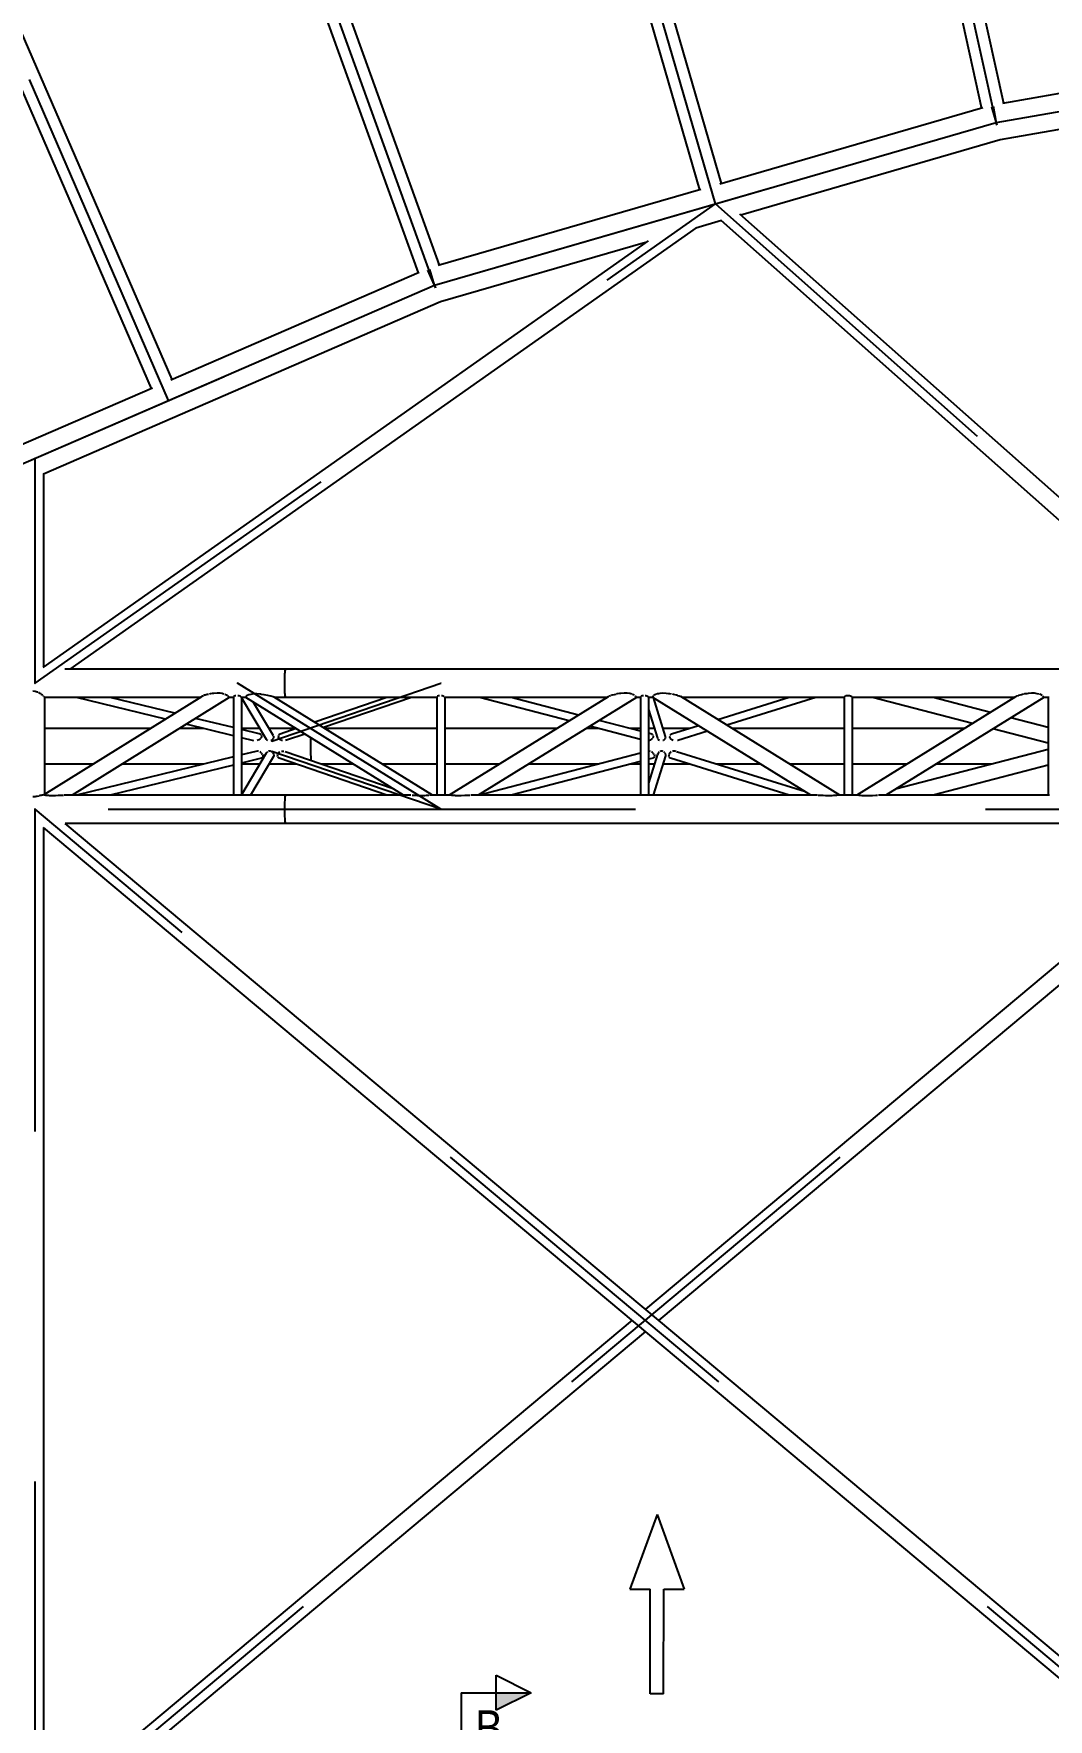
# Model space of a CAD drawing. Header units: millimetres. Extents: x 150209.93 to 150215.05, y 136675.65 to 136679.93.
# Drawn here: x 150210.9472 to 150211.237, y 136679.157 to 136679.6386 of the extents above; entities that cross this region are included whole.
import ezdxf

# ---------------------------------------------------------------- set-up
doc = ezdxf.new("R2010")
doc.units = ezdxf.units.MM
doc.header["$LTSCALE"] = 0.25
doc.linetypes.add('CENTER', pattern=[50.8, 31.75, -6.35, 6.35, -6.35])
doc.linetypes.add('XKITLINE00', pattern=[0])
doc.styles.add('ARIAL', font='arial.ttf')

# ---------------------------------------------------------------- blocks, each defined once
blk = doc.blocks.new('çatıı')
at = {"color": 8, "linetype": 'CENTER'}
for p, q in [((11469.5, 19911.3), (11248, 20912.1)), ((11068.2, 19795.1), (10779.5, 20792.5)), ((11469.5, 19911.3), (11274.7, 20791.5)), ((11068.2, 19795.1), (10813.8, 20673.9)), ((10666.9, 19679), (10319.5, 20643.3)), ((10666.9, 19679), (10361.4, 20527.1)), ((10287.3, 19514.3), (9874.3, 20466.8)), ((10287.3, 19514.3), (9923.4, 20353.4)), ((11469.5, 19911.3), (12015, 20007)), ((11469.5, 19911.3), (12015, 20007)), ((11469.5, 19911.3), (11840, 19976.3)), ((10666.9, 19679), (11469.5, 19911.3)), ((10666.9, 19679), (11469.5, 19911.3)), ((11068.2, 19795.1), (11469.5, 19911.3)), ((10096.4, 19110.3), (11068.2, 19795.1)), ((10666.9, 19679), (11068.2, 19795.1)), ((11068.2, 19795.1), (11840, 19110.3)), ((9907.7, 19349.7), (10666.9, 19679)), ((9907.7, 19349.7), (10666.9, 19679)), ((10287.3, 19514.3), (10666.9, 19679)), ((9907.7, 19349.7), (10287.3, 19514.3)), ((10096.4, 19110.3), (10096.5, 19431.6)), ((10676, 18930.3), (10385.5, 19110.3)), ((10434.8, 19027.8), (10676, 19110.3)), ((10676, 18930.3), (10434.8, 19012.8)), ((9200.8, 18930.3), (10454.1, 18930.3)), ((10096.4, 17470.3), (11840, 18930.3)), ((11840, 17470.3), (10096.4, 18930.3)), ((10096.4, 17470.3), (10096.4, 18930.3)), ((10454.1, 18930.3), (11840, 18930.3))]:
    blk.add_line(p, q, dxfattribs=at)
at = {"color": 8, "linetype": 'XKITLINE00'}
for p, q in [((11280, 20692.7), (11448.5, 19931.6)), ((11280.1, 20692.7), (11448.5, 19931.6)), ((11311.5, 20699.9), (11479.9, 19938.9)), ((11311.5, 20699.9), (11479.9, 19938.9)), ((10825.5, 20575.7), (11045.7, 19815)), ((10856.5, 20584.6), (11076.7, 19824)), ((10379.3, 20429.8), (10643.5, 19696.5)), ((10379.3, 20429.8), (10643.5, 19696.5)), ((10409.6, 20440.7), (10673.8, 19707.4)), ((10409.7, 20440.7), (10673.9, 19707.4)), ((9947.4, 20257.5), (10262.4, 19531.2)), ((9977.1, 20270.3), (10292, 19544.1)), ((11763.8, 19988.7), (11478.1, 19938.6)), ((11763.8, 19937.1), (11475.2, 19886.5)), ((11450.2, 19932.1), (11074.8, 19823.5)), ((11470.6, 19907.5), (11463, 19933.9)), ((11470.2, 19907.4), (11465.4, 19934.4)), ((11468.7, 19916), (11468.2, 19915.9)), ((11468.7, 19915.9), (11468.2, 19915.8)), ((11475.2, 19886.5), (11104.5, 19779.2)), ((11047.5, 19815.6), (10672.1, 19706.9)), ((11076.9, 19771.2), (11040.4, 19760.6)), ((11763.8, 19161.6), (11076.5, 19771.5)), ((11763.8, 19194.2), (11103, 19780.5)), ((11040.9, 19760.9), (10146.3, 19130.6)), ((10972.3, 19742.4), (10107.5, 19133)), ((10968.6, 19739.8), (10675.6, 19655)), ((10645.1, 19697.2), (10290.2, 19543.3)), ((10666.9, 19679), (10657.6, 19700.5)), ((10666.9, 19679), (10660.4, 19701.5)), ((10665.6, 19683.6), (10665, 19683.4)), ((10665.7, 19683.4), (10665.1, 19683.2)), ((10666.9, 19679), (10668.1, 19675.1)), ((10666.9, 19679), (10668.5, 19675.3)), ((10675.6, 19655), (10108.6, 19409.2)), ((10264.2, 19532), (9909.2, 19378.1)), ((10108.6, 19409.8), (10108.6, 19133.8)), ((10454.1, 19130.6), (10138.8, 19130.6)), ((10452.8, 19120.4), (10452.7, 19117.2)), ((10452.9, 19123.3), (10452.8, 19120.4)), ((10453.1, 19125.8), (10452.9, 19123.3)), ((10453.3, 19127.9), (10453.1, 19125.8)), ((10453.6, 19129.4), (10453.3, 19127.9)), ((10453.8, 19130.3), (10453.6, 19129.4)), ((10453.8, 19130.3), (10453.6, 19129.4)), ((10454.1, 19130.6), (10453.8, 19130.3)), ((10454.1, 19130.6), (10453.8, 19130.3)), ((11718.1, 19130.6), (10454.1, 19130.6)), ((10096.4, 19098.7), (10093.3, 19098.8)), ((10098.2, 19098.1), (10096.4, 19098.7)), ((10099.4, 19097.8), (10098.2, 19098.1)), ((10100.5, 19097.4), (10099.4, 19097.8)), ((10102.3, 19096.6), (10101.3, 19097)), ((10103.9, 19095.5), (10102.3, 19096.6)), ((10104.9, 19095), (10103.9, 19095.5)), ((10105, 19094.8), (10104.9, 19095)), ((10107.1, 19093.3), (10105.4, 19094.5)), ((10342.5, 19094.2), (10339.4, 19093.3)), ((10344, 19094.5), (10342.5, 19094.2)), ((10347, 19095.1), (10345.5, 19094.8)), ((10349.5, 19095.5), (10347, 19095.1)), ((10351.8, 19095.9), (10349.5, 19095.5)), ((10356.6, 19096.2), (10351.8, 19095.9)), ((10360.9, 19096), (10356.6, 19096.2)), ((10363.7, 19095.5), (10360.9, 19096)), ((10364.5, 19095.4), (10363.7, 19095.5)), ((10366.5, 19094.8), (10364.5, 19095.4)), ((10369.9, 19093.4), (10367.6, 19094.5)), ((10367.6, 19094.5), (10367.6, 19094.5)), ((10404.6, 19094.4), (10401.8, 19093.8)), ((10404.9, 19094.5), (10404.6, 19094.4)), ((10408.8, 19095), (10404.9, 19094.5)), ((10413.4, 19095), (10408.8, 19095)), ((10418.6, 19094.6), (10413.4, 19095)), ((10419.6, 19094.4), (10418.6, 19094.6)), ((10423.8, 19093.9), (10419.6, 19094.4)), ((10452.7, 19117.2), (10452.6, 19113.8)), ((10452.6, 19113.8), (10452.6, 19110.3)), ((10452.6, 19110.3), (10452.6, 19106.7)), ((10452.6, 19106.7), (10452.7, 19103.3)), ((10452.7, 19103.3), (10452.8, 19100.1)), ((10452.8, 19100.1), (10452.9, 19097.2)), ((10452.9, 19097.2), (10453.1, 19094.7)), ((10453.1, 19094.7), (10453.3, 19092.7)), ((10925.8, 19094.5), (10923.5, 19094)), ((10928.1, 19095), (10927.2, 19094.8)), ((10931.4, 19095.5), (10928.1, 19095)), ((10933, 19095.8), (10931.4, 19095.5)), ((10937.9, 19096.2), (10933, 19095.8)), ((10942.3, 19096.1), (10937.9, 19096.2)), ((10946.1, 19095.5), (10942.3, 19096.1)), ((10948.7, 19094.8), (10946.1, 19095.5)), ((10951.6, 19093.6), (10949.6, 19094.5)), ((10982.5, 19094.3), (10980.8, 19093.2)), ((10983.3, 19094.6), (10982.5, 19094.3)), ((10985.4, 19095.2), (10984.1, 19094.8)), ((10986.8, 19095.4), (10985.4, 19095.2)), ((10988.9, 19095.9), (10986.8, 19095.4)), ((10993.2, 19096.1), (10988.9, 19095.9)), ((10998.1, 19095.9), (10993.2, 19096.1)), ((11001.3, 19095.4), (10998.1, 19095.9)), ((11003.3, 19095.2), (11001.3, 19095.4)), ((11005.4, 19094.8), (11003.3, 19095.2)), ((11008.2, 19094.3), (11006.9, 19094.6)), ((11012.5, 19093.2), (11008.2, 19094.3)), ((11508.1, 19094.6), (11505.3, 19094)), ((11510, 19095), (11509.3, 19094.8)), ((11513.3, 19095.4), (11510, 19095)), ((11514.9, 19095.7), (11513.3, 19095.4)), ((11519.8, 19096.1), (11514.9, 19095.7)), ((11524.2, 19096), (11519.8, 19096.1)), ((11527.9, 19095.4), (11524.2, 19096)), ((11530.5, 19094.8), (11527.9, 19095.4)), ((11533.6, 19093.6), (11531.4, 19094.6)), ((10107.6, 19092.8), (10107.1, 19093.3)), ((10108.7, 19091.9), (10107.9, 19092.6)), ((10108.7, 19091.9), (10108.9, 19091.6)), ((10109.2, 19091.3), (10108.9, 19091.6)), ((10334.1, 19091.1), (10108.9, 18950.9)), ((10109.7, 19090.9), (10109.4, 19091.1)), ((10109.7, 19090.9), (10109.8, 19090.5)), ((10109.8, 19090.5), (10109.9, 19090.3)), ((10110, 19090.3), (10110, 19090.2)), ((10110, 19090.2), (10110, 18951.6)), ((10332.2, 19090), (10110, 19090)), ((10373.8, 19090.2), (10149.6, 18950.6)), ((10282.6, 19059), (10155.7, 19090)), ((10296, 19067.4), (10203.6, 19090)), ((10334.9, 19091.6), (10334.3, 19091.3)), ((10335.6, 19092), (10334.9, 19091.6)), ((10337.1, 19092.6), (10335.6, 19092)), ((10338.5, 19093.1), (10337.7, 19092.8)), ((10339.4, 19093.3), (10338.5, 19093.1)), ((10369.9, 19093.4), (10370, 19093.3)), ((10370.9, 19092.8), (10370, 19093.3)), ((10371.8, 19092.4), (10371.4, 19092.6)), ((10371.8, 19092.4), (10372.4, 19091.6)), ((10373, 19091.4), (10372.4, 19091.6)), ((10373, 19091.4), (10373, 19091.3)), ((10373.2, 19091.1), (10373.6, 19090.6)), ((10379.8, 19090), (10373.5, 19090)), ((10373.6, 19090.6), (10373.6, 19090.5)), ((10373.6, 19090.5), (10373.7, 19090.3)), ((10373.8, 19090.3), (10373.8, 19090.2)), ((10380, 19091.1), (10379.8, 19090.8)), ((10379.8, 19090.8), (10379.8, 18950.6)), ((10380.6, 19091.6), (10380.1, 19091.3)), ((10380.1, 19091.3), (10380.1, 19091.3)), ((10380.9, 19091.8), (10380.6, 19091.6)), ((10382.2, 19092.4), (10380.9, 19091.8)), ((10383.4, 19092.6), (10382.2, 19092.4)), ((10387.4, 19092.3), (10386, 19092.6)), ((10388.9, 19091.8), (10387.4, 19092.3)), ((10389.3, 19091.6), (10388.9, 19091.8)), ((10390.2, 19091.3), (10389.3, 19091.6)), ((10390.2, 19091.3), (10390.2, 19091.3)), ((10390.9, 19090.7), (10390.4, 19091.1)), ((10390.9, 19090.7), (10391.1, 19090.5)), ((10391.1, 19090.5), (10391.2, 19090.3)), ((10391.2, 19090.3), (10391.2, 18950.6)), ((10397.5, 19090), (10391.2, 19090)), ((10391.2, 19089.6), (10426.4, 19030.7)), ((10397.3, 19091), (10397, 19090.4)), ((10397.3, 19090.2), (10397, 19090.4)), ((10398, 19091.9), (10397.3, 19091)), ((10397.3, 19091), (10397.3, 19091)), ((10397.3, 19090.2), (10397.3, 19090.1)), ((10622.5, 18950.6), (10397.3, 19090.1)), ((10399.1, 19092.4), (10398, 19091.9)), ((10399.6, 19092.9), (10399.1, 19092.4)), ((10401.8, 19093.8), (10399.6, 19092.9)), ((10408.2, 19083.3), (10436.7, 19035.8)), ((10428.8, 19093), (10423.8, 19093.9)), ((10430.9, 19092.4), (10428.8, 19093)), ((10433.1, 19092), (10430.9, 19092.4)), ((10436.4, 19091.1), (10433.1, 19092)), ((10436.6, 19091), (10436.4, 19091.1)), ((10438.2, 19090.5), (10436.6, 19091)), ((10664, 18950.6), (10438.2, 19090.5)), ((10454.1, 19090), (10439, 19090)), ((10453.3, 19092.7), (10453.6, 19091.2)), ((10453.6, 19091.2), (10453.8, 19090.3)), ((10453.6, 19091.2), (10453.8, 19090.3)), ((10453.8, 19090.3), (10454.1, 19090)), ((10453.8, 19090.3), (10454.1, 19090)), ((10670.3, 19090), (10454.1, 19090)), ((10599.1, 19090), (10495.9, 19054.7)), ((10634.3, 19090), (10508.4, 19046.9)), ((10670.6, 19091.1), (10670.3, 19090.6)), ((10670.3, 19090.6), (10670.3, 18950.6)), ((10671.4, 19091.6), (10670.8, 19091.3)), ((10672.7, 19092.2), (10671.4, 19091.7)), ((10671.4, 19091.7), (10671.4, 19091.6)), ((10674.3, 19092.6), (10672.7, 19092.2)), ((10677.8, 19092.5), (10676.9, 19092.6)), ((10679.4, 19092), (10677.8, 19092.5)), ((10680.2, 19091.6), (10679.4, 19092)), ((10680.6, 19091.4), (10680.2, 19091.6)), ((10680.9, 19091.3), (10680.6, 19091.4)), ((10681.5, 19090.9), (10681.1, 19091.1)), ((10681.5, 19090.9), (10681.7, 19090.5)), ((10681.7, 19090.4), (10681.7, 19090.5)), ((10681.7, 19090.4), (10681.7, 18950.6)), ((10913.5, 19090), (10681.7, 19090)), ((10915.1, 19091), (10688.1, 18950.6)), ((10955.4, 19090.2), (10729.6, 18950.6)), ((10859.5, 19056.6), (10731.5, 19090)), ((10872.9, 19064.9), (10776.5, 19090)), ((10915.3, 19091.1), (10915.1, 19091)), ((10916.2, 19091.6), (10915.6, 19091.3)), ((10916.6, 19091.8), (10916.2, 19091.6)), ((10918.6, 19092.6), (10916.6, 19091.8)), ((10919.5, 19092.9), (10919.2, 19092.8)), ((10921, 19093.3), (10919.5, 19092.9)), ((10923.5, 19094), (10921, 19093.3)), ((10952, 19093.3), (10951.6, 19093.6)), ((10952.9, 19092.8), (10952, 19093.3)), ((10953.5, 19092.5), (10953.4, 19092.6)), ((10953.5, 19092.5), (10954.3, 19091.6)), ((10954.6, 19091.5), (10954.3, 19091.6)), ((10954.6, 19091.5), (10954.8, 19091.3)), ((10954.9, 19091.1), (10955.3, 19090.7)), ((10961.3, 19090), (10955, 19090)), ((10955.3, 19090.7), (10955.1, 19090.5)), ((10955.1, 19090.5), (10955.3, 19090.3)), ((10955.3, 19090.3), (10955.4, 19090.2)), ((10961.6, 19091.1), (10961.3, 19090.6)), ((10961.3, 19090.6), (10961.3, 18950.6)), ((10962.4, 19091.6), (10961.8, 19091.3)), ((10962.5, 19091.7), (10962.4, 19091.6)), ((10963.8, 19092.3), (10962.5, 19091.7)), ((10965.4, 19092.6), (10963.8, 19092.3)), ((10968.9, 19092.4), (10967.7, 19092.6)), ((10970.5, 19091.9), (10968.9, 19092.4)), ((10971.1, 19091.6), (10970.5, 19091.9)), ((10971.7, 19091.4), (10971.1, 19091.6)), ((10971.9, 19091.3), (10971.7, 19091.4)), ((10972.5, 19090.8), (10972.1, 19091.1)), ((10972.5, 19090.8), (10972.7, 19090.5)), ((10972.7, 19090.5), (10972.7, 19090.4)), ((10972.7, 19090.4), (10972.7, 18950.6)), ((10979.1, 19090), (10972.7, 19090)), ((10972.7, 19073), (10985.6, 19032)), ((10978.5, 19091.1), (10978.5, 19090.5)), ((10978.6, 19090.3), (10978.5, 19090.5)), ((10979, 19091.6), (10978.6, 19091.3)), ((10978.9, 19090.1), (10978.7, 19090.3)), ((11204.4, 18950.6), (10978.9, 19090.1)), ((10979.2, 19092.2), (10979, 19091.6)), ((10979.8, 19092.6), (10979.2, 19092.2)), ((10979.4, 19089.8), (10996.7, 19034.5)), ((10980.6, 19093.2), (10980.1, 19092.8)), ((10980.8, 19093.2), (10980.6, 19093.2)), ((11012.8, 19093.2), (11012.5, 19093.2)), ((11014.1, 19092.8), (11012.8, 19093.2)), ((11016.3, 19092.1), (11014.8, 19092.6)), ((11017.7, 19091.6), (11016.3, 19092.1)), ((11018.5, 19091.3), (11017.7, 19091.6)), ((11246, 18950.6), (11018.7, 19091.2)), ((11252.3, 19090), (11020.6, 19090)), ((11173.7, 19090), (11071.8, 19058.3)), ((11211.8, 19090), (11084.6, 19050.4)), ((11252.6, 19091.1), (11252.3, 19090.6)), ((11252.3, 19090.6), (11252.3, 18950.6)), ((11253.3, 19091.6), (11252.8, 19091.3)), ((11253.4, 19091.6), (11253.3, 19091.6)), ((11254.7, 19092.2), (11253.4, 19091.6)), ((11256.2, 19092.5), (11254.7, 19092.2)), ((11258, 19092.6), (11256.2, 19092.5)), ((11259.8, 19092.4), (11258, 19092.6)), ((11261.4, 19092), (11259.8, 19092.4)), ((11262.1, 19091.6), (11261.4, 19092)), ((11262.6, 19091.4), (11262.1, 19091.6)), ((11262.8, 19091.3), (11262.6, 19091.4)), ((11263.4, 19090.9), (11263.1, 19091.1)), ((11263.4, 19090.9), (11263.7, 19090.5)), ((11263.7, 19090.4), (11263.7, 19090.5)), ((11263.7, 19090.4), (11263.7, 18950.6)), ((11495.4, 19090), (11263.7, 19090)), ((11497.1, 19091), (11270.1, 18950.6)), ((11435.4, 19052.8), (11292.7, 19090)), ((11537.3, 19090.2), (11311.6, 18950.6)), ((11461, 19068.7), (11379.2, 19090)), ((11497.3, 19091.1), (11497.1, 19091)), ((11498.1, 19091.6), (11497.6, 19091.3)), ((11498.5, 19091.8), (11498.1, 19091.6)), ((11500.6, 19092.6), (11498.5, 19091.8)), ((11501.4, 19092.8), (11501.2, 19092.8)), ((11502.9, 19093.2), (11501.4, 19092.8)), ((11505.3, 19094), (11502.9, 19093.2)), ((11533.9, 19093.2), (11533.6, 19093.6)), ((11534.9, 19092.8), (11533.9, 19093.2)), ((11535.4, 19092.5), (11535.3, 19092.6)), ((11535.4, 19092.5), (11536.3, 19091.6)), ((11536.5, 19091.5), (11536.3, 19091.6)), ((11536.5, 19091.5), (11536.7, 19091.3)), ((11536.8, 19091.1), (11537.2, 19090.7)), ((11543.3, 19090), (11536.9, 19090)), ((11537.2, 19090.7), (11537.1, 19090.5)), ((11537.1, 19090.5), (11537.2, 19090.3)), ((11537.3, 19090.3), (11537.3, 19090.2)), ((11543.6, 19091.2), (11543.3, 19090.6)), ((11543.3, 19090.6), (11543.3, 18950.6)), ((10379.8, 19035.3), (10312.2, 19051.8)), ((10379.8, 19047), (10325.7, 19060.2)), ((10961.3, 19030.1), (10888.7, 19049)), ((10961.3, 19041.8), (10902.1, 19057.3)), ((11044.2, 19049.7), (11005.3, 19037.6)), ((11543.3, 19047.2), (11490.2, 19061.1)), ((10261.1, 19045.7), (10110, 19045.7)), ((10337.4, 19045.7), (10302.4, 19045.7)), ((10417.5, 19045.7), (10391.2, 19045.7)), ((10416.4, 19038.1), (10391.2, 19044.3)), ((10409.1, 19028.2), (10391.2, 19032.6)), ((10416, 19029.4), (10413.9, 19028.5)), ((10417.3, 19030.3), (10416, 19029.4)), ((10418.2, 19037.5), (10416.7, 19038)), ((10417.7, 19030.6), (10417.3, 19030.3)), ((10418.5, 19031.5), (10417.7, 19030.6)), ((10418.7, 19037.1), (10418.2, 19037.5)), ((10419.4, 19036.6), (10418.7, 19037.1)), ((10419.7, 19033.8), (10419.1, 19032.1)), ((10419.4, 19036.6), (10419.8, 19035.5)), ((10419.9, 19035), (10419.7, 19033.9)), ((10419.7, 19033.9), (10419.7, 19033.8)), ((10426.4, 19030.7), (10426.8, 19030.3)), ((10426.8, 19030.3), (10427.5, 19029.4)), ((10428.9, 19028.5), (10427.5, 19029.4)), ((10469, 19045.7), (10430.7, 19045.7)), ((10434.1, 19028.7), (10433.4, 19028.5)), ((10435.5, 19029.8), (10434.1, 19028.7)), ((10435.8, 19030.3), (10435.5, 19029.8)), ((10436.5, 19031.2), (10435.8, 19030.3)), ((10436.7, 19031.5), (10436.5, 19031.2)), ((10436.7, 19035.8), (10436.8, 19035.5)), ((10436.9, 19034.9), (10437.1, 19034.3)), ((10437.1, 19032.7), (10436.9, 19032.1)), ((10437.1, 19034.3), (10437.1, 19033.8)), ((10437.1, 19033.8), (10437.1, 19032.7)), ((10444, 19035), (10443.9, 19034)), ((10443.9, 19034), (10444.2, 19032.4)), ((10443.9, 19034), (10443.9, 19034)), ((10444.9, 19036.8), (10444, 19035.5)), ((10444, 19035.5), (10444, 19035.5)), ((10444.2, 19032.4), (10444.4, 19032.1)), ((10444.8, 19031.6), (10445.3, 19030.9)), ((10445.5, 19037.2), (10444.9, 19036.8)), ((10445.8, 19030.5), (10445.3, 19030.9)), ((10446.4, 19037.7), (10445.5, 19037.2)), ((10446.8, 19029.6), (10445.8, 19030.5)), ((10469.2, 19045.5), (10446.4, 19037.7)), ((10448.8, 19028.7), (10446.8, 19029.6)), ((10449.7, 19028.5), (10448.8, 19028.7)), ((10455.6, 19028.9), (10454.2, 19028.5)), ((10481.7, 19037.8), (10455.6, 19028.9)), ((10490, 19028.1), (10489.9, 19024.2)), ((10489.9, 19024.2), (10489.9, 19020.3)), ((10490.1, 19031.8), (10490, 19028.1)), ((10490.1, 19032.6), (10490.1, 19031.8)), ((10670.3, 19045.7), (10510.5, 19045.7)), ((10841.9, 19045.7), (10681.7, 19045.7)), ((10901.6, 19045.7), (10883.3, 19045.7)), ((10961.3, 19045.7), (10946.6, 19045.7)), ((10981.3, 19045.7), (10972.7, 19045.7)), ((10976, 19038), (10972.7, 19038.9)), ((10975.6, 19029.2), (10973.9, 19028.5)), ((10977, 19030.3), (10975.6, 19029.2)), ((10977.8, 19037.4), (10976, 19038)), ((10977.3, 19030.5), (10977, 19030.3)), ((10978.3, 19031.5), (10977.3, 19030.5)), ((10978.2, 19037), (10977.8, 19037.4)), ((10978.9, 19036.4), (10978.2, 19037)), ((10979.3, 19033.6), (10978.8, 19032.1)), ((10978.9, 19036.4), (10979.3, 19035.5)), ((10979.5, 19034.9), (10979.3, 19033.8)), ((10979.3, 19033.8), (10979.3, 19033.6)), ((10985.8, 19031.5), (10986.2, 19030.5)), ((10986.2, 19030.5), (10986.4, 19030.3)), ((10986.4, 19030.3), (10987.3, 19029.2)), ((10988.6, 19028.5), (10987.3, 19029.2)), ((11031.3, 19045.7), (10993.2, 19045.7)), ((10994, 19028.8), (10993.2, 19028.5)), ((10995.3, 19029.9), (10994, 19028.8)), ((10995.6, 19030.3), (10995.3, 19029.9)), ((10996.3, 19031.3), (10995.6, 19030.3)), ((10996.4, 19031.5), (10996.3, 19031.3)), ((10996.8, 19032.9), (10996.6, 19032.1)), ((10996.7, 19034.5), (10996.7, 19033.8)), ((10996.7, 19033.8), (10996.8, 19032.9)), ((11003, 19034.9), (11002.9, 19033.9)), ((11002.9, 19033.9), (11002.9, 19033.8)), ((11002.9, 19033.8), (11003.3, 19032.3)), ((11003.9, 19036.7), (11003.1, 19035.5)), ((11003.3, 19032.3), (11003.4, 19032.1)), ((11003.8, 19031.5), (11004.4, 19030.7)), ((11004.4, 19037), (11003.9, 19036.7)), ((11005.3, 19037.6), (11004.4, 19037)), ((11005, 19030.3), (11004.4, 19030.7)), ((11006, 19029.4), (11005, 19030.3)), ((11007.9, 19028.5), (11006, 19029.4)), ((11014.7, 19028.7), (11014.1, 19028.5)), ((11057, 19041.8), (11014.7, 19028.7)), ((11252.3, 19045.7), (11092.2, 19045.7)), ((11423.8, 19045.7), (11263.7, 19045.7)), ((11543.3, 19024.7), (11464.6, 19045.2)), ((10379.8, 19005.2), (10155.7, 18950.6)), ((10412, 19013), (10391.2, 19008)), ((10426.7, 19010.3), (10391.2, 18950.9)), ((10418.1, 19002.9), (10391.2, 18996.3)), ((10437.1, 19005.5), (10404.2, 18950.6)), ((10414.2, 19013.1), (10412, 19013)), ((10415.6, 19012.8), (10414.2, 19013.1)), ((10418.4, 19011.7), (10417.4, 19012.2)), ((10419.9, 19003.4), (10418.1, 19002.9)), ((10419.3, 19010.9), (10418.4, 19011.7)), ((10420, 19010.3), (10419.3, 19010.9)), ((10420.7, 19004), (10419.9, 19003.4)), ((10420, 19010.3), (10420.9, 19009.1)), ((10421.1, 19004.3), (10420.7, 19004)), ((10421.5, 19005.1), (10421.1, 19004.3)), ((10421.3, 19008.5), (10421.6, 19007.3)), ((10421.6, 19007.3), (10421.7, 19007.1)), ((10421.7, 19007.1), (10421.8, 19005.6)), ((10427.2, 19010.9), (10426.7, 19010.3)), ((10427.7, 19011.6), (10427.2, 19010.9)), ((10428.5, 19012.2), (10427.7, 19011.6)), ((10430.8, 19013.1), (10429.7, 19012.8)), ((10432.5, 19013.1), (10430.8, 19013.1)), ((10433.4, 19012.8), (10432.5, 19013.1)), ((10435.7, 19011.5), (10434.8, 19012.2)), ((10435.7, 19011.5), (10436.2, 19010.9)), ((10436.2, 19010.9), (10436.8, 19010.2)), ((10436.8, 19010.2), (10437.2, 19009.1)), ((10437.5, 19007), (10437.1, 19005.7)), ((10437.4, 19008.5), (10437.5, 19007.3)), ((10437.5, 19007.3), (10437.5, 19007)), ((10442.5, 19007.2), (10442.4, 19007)), ((10442.4, 19007), (10442.6, 19005.7)), ((10442.7, 19008.5), (10442.5, 19007.2)), ((10442.9, 19005.1), (10443.6, 19004.2)), ((10443.7, 19010.2), (10443, 19009.1)), ((10444, 19003.9), (10443.6, 19004.2)), ((10444.4, 19010.8), (10443.7, 19010.2)), ((10445, 19003.3), (10444, 19003.9)), ((10445.1, 19011.5), (10444.4, 19010.8)), ((10599.1, 18950.6), (10445, 19003.3)), ((10446.3, 19012.1), (10445.1, 19011.5)), ((10449.2, 19013), (10448.4, 19012.8)), ((10451.4, 19012.9), (10449.2, 19013)), ((10451.9, 19012.8), (10451.4, 19012.9)), ((10608.1, 18959.5), (10453.5, 19012.4)), ((10489.9, 19020.3), (10489.9, 19016.3)), ((10489.9, 19016.3), (10490, 19012.4)), ((10490, 19012.4), (10490.1, 19008.7)), ((10490.1, 19008.7), (10490.2, 19005.3)), ((10490.2, 19005.3), (10490.4, 19002.3)), ((10490.4, 19002.3), (10490.7, 18999.7)), ((10490.7, 18999.7), (10490.7, 18999.7)), ((10961.3, 19010.4), (10731.5, 18950.6)), ((10961.3, 18998.7), (10776.5, 18950.6)), ((10973.7, 19013.2), (10972.7, 19013.1)), ((10985.7, 19008.9), (10972.7, 18967.5)), ((10977.6, 19002.9), (10972.7, 19001.7)), ((10975.5, 19012.8), (10973.7, 19013.2)), ((10977.9, 19011.8), (10977.1, 19012.2)), ((10979.3, 19003.5), (10977.6, 19002.9)), ((10978.9, 19010.9), (10977.9, 19011.8)), ((10979.4, 19010.5), (10978.9, 19010.9)), ((10996.9, 19006.8), (10979.3, 18950.6)), ((10980, 19004.1), (10979.3, 19003.5)), ((10979.4, 19010.5), (10980.5, 19009.1)), ((10980.5, 19004.5), (10980, 19004.1)), ((10980.9, 19005.1), (10980.5, 19004.5)), ((10980.8, 19008.5), (10981.1, 19007.3)), ((10981.1, 19007.3), (10981.2, 19005.8)), ((10981.2, 19005.8), (10981.1, 19005.7)), ((10986.3, 19010.5), (10985.8, 19009.1)), ((10986.7, 19010.9), (10986.3, 19010.5)), ((10987.4, 19011.8), (10986.7, 19010.9)), ((10988, 19012.2), (10987.4, 19011.8)), ((10990.6, 19013.2), (10989.2, 19012.8)), ((10992.3, 19013.1), (10990.6, 19013.2)), ((10993, 19012.8), (10992.3, 19013.1)), ((10995.4, 19011.4), (10994.4, 19012.2)), ((10995.4, 19011.4), (10995.7, 19010.9)), ((10995.7, 19010.9), (10996.4, 19010)), ((10996.4, 19010), (10996.7, 19009.1)), ((10996.9, 19008.5), (10996.9, 19008.4)), ((10996.9, 19008.4), (10996.9, 19007.3)), ((10996.9, 19007.3), (10996.9, 19006.8)), ((11001.5, 19007.3), (11001.4, 19007.1)), ((11001.4, 19007.1), (11001.6, 19005.7)), ((11001.7, 19008.5), (11001.5, 19007.3)), ((11001.9, 19005.1), (11002.5, 19004.3)), ((11002.8, 19010.3), (11002, 19009.1)), ((11002.9, 19004.1), (11002.5, 19004.3)), ((11003.5, 19010.9), (11002.8, 19010.3)), ((11003.9, 19003.4), (11002.9, 19004.1)), ((11004.2, 19011.7), (11003.5, 19010.9)), ((11173.7, 18950.6), (11003.9, 19003.4)), ((11005.2, 19012.2), (11004.2, 19011.7)), ((11008.3, 19013.1), (11006.9, 19012.8)), ((11010.5, 19013.1), (11008.3, 19013.1)), ((11011.6, 19012.8), (11010.5, 19013.1)), ((11196.9, 18955.2), (11012.6, 19012.5)), ((11543.3, 19015.9), (11325.4, 18959.1)), ((10179.5, 18994.9), (10110, 18994.9)), ((10379.8, 18993.5), (10203.6, 18950.6)), ((10337.5, 18994.9), (10220.8, 18994.9)), ((10417.5, 18994.9), (10391.2, 18994.9)), ((10469.6, 18994.9), (10430.7, 18994.9)), ((10551, 18994.9), (10504.7, 18994.9)), ((10670.3, 18994.9), (10592.5, 18994.9)), ((10759.7, 18994.9), (10681.7, 18994.9)), ((10901.6, 18994.9), (10801.2, 18994.9)), ((10961.3, 18994.9), (10946.6, 18994.9)), ((10981.3, 18994.9), (10972.7, 18994.9)), ((11031.3, 18994.9), (10993.2, 18994.9)), ((11132.8, 18994.9), (11069.5, 18994.9)), ((11252.3, 18994.9), (11174.4, 18994.9)), ((11341.7, 18994.9), (11263.7, 18994.9)), ((11543.3, 18993.3), (11379.4, 18950.6)), ((11462.6, 18994.9), (11383.2, 18994.9)), ((10103.9, 18949.8), (10102.8, 18949.4)), ((10104.9, 18949.9), (10103.9, 18949.8)), ((10105.9, 18950.2), (10104.9, 18949.9)), ((10107.1, 18950.5), (10106.2, 18950.3)), ((10108.2, 18950.5), (10107.1, 18950.5)), ((10108.6, 18950.6), (10108.4, 18950.6)), ((10108.7, 18950.7), (10108.5, 18950.6)), ((10109.3, 18951.2), (10108.7, 18950.7)), ((10109.5, 18950.5), (10108.8, 18950.5)), ((10109.4, 18951.2), (10109.3, 18951.2)), ((10110, 18950.5), (10109.5, 18950.5)), ((10110.8, 18950.3), (10110, 18950.5)), ((10113.7, 18949.9), (10111.2, 18950.2)), ((10115.5, 18949.8), (10113.7, 18949.9)), ((10116.9, 18949.6), (10115.5, 18949.8)), ((10129.7, 18949.8), (10125.6, 18949.5)), ((10130.7, 18949.8), (10129.7, 18949.8)), ((10135.6, 18950.1), (10130.7, 18949.8)), ((10136.9, 18950.2), (10135.6, 18950.1)), ((10140.3, 18950.5), (10138.1, 18950.3)), ((10140.7, 18950.5), (10140.3, 18950.5)), ((10144, 18950.5), (10140.7, 18950.5)), ((10144.1, 18950.5), (10144, 18950.5)), ((10381.7, 18950.6), (10144.5, 18950.6)), ((10382.2, 18950.5), (10382.1, 18950.5)), ((10383.8, 18950.5), (10382.2, 18950.5)), ((10385.6, 18950.5), (10383.8, 18950.5)), ((10387.4, 18950.5), (10385.6, 18950.5)), ((10387.5, 18950.5), (10387.4, 18950.5)), ((10454.1, 18950.6), (10387.9, 18950.6)), ((10453.8, 18950.3), (10453.6, 18949.4)), ((10453.8, 18950.3), (10453.6, 18949.4)), ((10454.1, 18950.6), (10453.8, 18950.3)), ((10454.1, 18950.6), (10453.8, 18950.3)), ((10627.2, 18950.6), (10454.1, 18950.6)), ((10629.3, 18950.5), (10627.7, 18950.5)), ((10630, 18950.5), (10629.3, 18950.5)), ((10633.2, 18950.3), (10630, 18950.5)), ((10638.2, 18950), (10635, 18950.2)), ((10640.6, 18949.9), (10638.2, 18950)), ((10643.2, 18949.7), (10640.6, 18949.9)), ((10648.1, 18949.6), (10643.2, 18949.7)), ((10652.5, 18949.7), (10648.1, 18949.6)), ((10655.1, 18949.9), (10652.5, 18949.7)), ((10656.1, 18950), (10655.1, 18949.9)), ((10659, 18950.2), (10656.1, 18950)), ((10661.4, 18950.5), (10659.9, 18950.3)), ((10661.5, 18950.5), (10661.4, 18950.5)), ((10662.8, 18950.5), (10661.5, 18950.5)), ((10672.5, 18950.6), (10663, 18950.6)), ((10671.4, 18950.6), (10671.4, 18950.6)), ((10674.3, 18950.5), (10673.1, 18950.5)), ((10676, 18950.5), (10674.3, 18950.5)), ((10677.8, 18950.5), (10676, 18950.5)), ((10678.3, 18950.5), (10677.8, 18950.5)), ((10688.6, 18950.6), (10678.8, 18950.6)), ((10689.3, 18950.5), (10688.7, 18950.5)), ((10690.2, 18950.5), (10689.3, 18950.5)), ((10690.9, 18950.3), (10690.2, 18950.5)), ((10693.5, 18949.9), (10691.5, 18950.2)), ((10695.9, 18949.8), (10693.5, 18949.9)), ((10696.8, 18949.6), (10695.9, 18949.8)), ((10700.7, 18949.4), (10696.8, 18949.6)), ((10710.5, 18949.8), (10705.3, 18949.5)), ((10715.4, 18950), (10710.5, 18949.8)), ((10717.6, 18950.2), (10715.4, 18950)), ((10720.1, 18950.4), (10718.8, 18950.3)), ((10721.1, 18950.5), (10720.1, 18950.4)), ((10723.9, 18950.5), (10721.1, 18950.5)), ((10724.6, 18950.5), (10723.9, 18950.5)), ((10963.5, 18950.6), (10725, 18950.6)), ((10962.5, 18950.6), (10962.4, 18950.6)), ((10965.4, 18950.5), (10963.8, 18950.5)), ((10967.2, 18950.5), (10965.4, 18950.5)), ((10968.9, 18950.5), (10967.2, 18950.5)), ((10969.4, 18950.5), (10968.9, 18950.5)), ((11208, 18950.6), (10969.9, 18950.6)), ((11211.3, 18950.5), (11208.4, 18950.5)), ((11211.6, 18950.5), (11211.3, 18950.5)), ((11213.9, 18950.3), (11211.6, 18950.5)), ((11215.7, 18950.1), (11215, 18950.2)), ((11220.4, 18949.8), (11215.7, 18950.1)), ((11222.3, 18949.8), (11220.4, 18949.8)), ((11225.5, 18949.5), (11222.3, 18949.8)), ((11236.8, 18949.8), (11234.6, 18949.5)), ((11238.3, 18949.8), (11236.8, 18949.8)), ((11241.3, 18950.1), (11238.3, 18949.8)), ((11241.6, 18950.2), (11241.3, 18950.1)), ((11243.3, 18950.5), (11242.2, 18950.3)), ((11243.4, 18950.5), (11243.3, 18950.5)), ((11245, 18950.5), (11243.4, 18950.5)), ((11254.4, 18950.6), (11245.2, 18950.6)), ((11253.4, 18950.6), (11253.3, 18950.6)), ((11256.2, 18950.5), (11254.7, 18950.5)), ((11258, 18950.5), (11256.2, 18950.5)), ((11259.8, 18950.5), (11258, 18950.5)), ((11260.4, 18950.5), (11259.8, 18950.5)), ((11270.5, 18950.6), (11260.9, 18950.6)), ((11270.2, 18950.6), (11270.2, 18950.6)), ((11271.3, 18950.5), (11270.6, 18950.5)), ((11272.2, 18950.5), (11271.3, 18950.5)), ((11272.8, 18950.3), (11272.2, 18950.5)), ((11275.5, 18949.9), (11273.3, 18950.2)), ((11277.9, 18949.7), (11275.5, 18949.9)), ((11278.7, 18949.6), (11277.9, 18949.7)), ((11292.4, 18949.7), (11287.3, 18949.4)), ((11292.5, 18949.7), (11292.4, 18949.7)), ((11297.3, 18950), (11292.5, 18949.7)), ((11299.9, 18950.2), (11297.3, 18950)), ((11302.1, 18950.4), (11301, 18950.3)), ((11303.2, 18950.5), (11302.1, 18950.4)), ((11305.9, 18950.5), (11303.2, 18950.5)), ((11306.8, 18950.5), (11305.9, 18950.5)), ((11545.4, 18950.6), (11307.1, 18950.6)), ((11308.5, 18950.6), (11307.7, 18950.6)), ((11308.6, 18950.6), (11308.5, 18950.6)), ((10096.4, 18948.1), (10093.3, 18948.1)), ((10098.2, 18948.5), (10096.4, 18948.1)), ((10099.4, 18948.6), (10098.2, 18948.5)), ((10102.3, 18949.2), (10099.4, 18948.6)), ((10120.9, 18949.4), (10116.9, 18949.6)), ((10125.6, 18949.5), (10120.9, 18949.4)), ((10452.7, 18937.2), (10452.6, 18933.8)), ((10452.6, 18933.8), (10452.6, 18930.3)), ((10452.6, 18930.3), (10452.6, 18926.7)), ((10452.6, 18926.7), (10452.7, 18923.3)), ((10452.8, 18940.4), (10452.7, 18937.2)), ((10453, 18943.3), (10452.8, 18940.4)), ((10453.1, 18945.8), (10453, 18943.3)), ((10453.4, 18947.9), (10453.1, 18945.8)), ((10453.6, 18949.4), (10453.4, 18947.9)), ((10705.3, 18949.5), (10700.7, 18949.4)), ((11230.3, 18949.4), (11225.5, 18949.5)), ((11234.6, 18949.5), (11230.3, 18949.4)), ((11282.6, 18949.4), (11278.7, 18949.6)), ((11287.3, 18949.4), (11282.6, 18949.4)), ((11763.8, 17518.2), (10108.5, 18904.3)), ((10108.6, 18904.2), (10108.6, 17496.4)), ((11763.8, 17550), (10139.3, 18910.2)), ((10454.1, 18910), (10139.6, 18910)), ((10452.7, 18923.3), (10452.8, 18920.1)), ((10452.8, 18920.1), (10453, 18917.2)), ((10453, 18917.2), (10453.1, 18914.7)), ((10453.1, 18914.7), (10453.4, 18912.7)), ((10453.4, 18912.7), (10453.6, 18911.2)), ((10453.6, 18911.2), (10453.8, 18910.3)), ((10453.6, 18911.2), (10453.8, 18910.3)), ((10453.8, 18910.3), (10454.1, 18910)), ((10453.8, 18910.3), (10454.1, 18910)), ((11718.1, 18910), (10454.1, 18910)), ((11763.8, 18882.4), (10968.2, 18216.2)), ((11763.8, 18850.6), (10987.2, 18200.3)), ((10949.2, 18200.3), (10107.8, 17495.7)), ((10968.2, 18184.4), (10139.6, 17490.6))]:
    blk.add_line(p, q, dxfattribs=at)
at = {"color": 1}
for p, q in [((10985, 17922.9), (10945.9, 17816.4)), ((10985, 17922.9), (11023.8, 17816.3)), ((10945.9, 17816.4), (10975.2, 17816.3)), ((10975, 17666.7), (10975.2, 17816.3)), ((10994.2, 17666.6), (10994.4, 17816.3)), ((10994.4, 17816.3), (11023.8, 17816.3)), ((10994.2, 17666.6), (10975, 17666.7))]:
    blk.add_line(p, q, dxfattribs=at)
at = {"color": 30, "linetype": 'XKITLINE00'}
for p, q in [((10755, 17643.2), (10755, 17693.2)), ((10755, 17693.2), (10805, 17668.2)), ((10805, 17668.2), (10755, 17643.2))]:
    blk.add_line(p, q, dxfattribs=at)
at = {"color": 2, "linetype": 'XKITLINE00'}
for q in [(10705, 17568.2), (10805, 17668.2)]:
    blk.add_line((10705, 17668.2), q, dxfattribs=at)
at = {"color": 8, "linetype": 'XKITLINE00'}
for centre in [(11469.5, 19911.3), (11469.5, 19911.3), (11469.5, 19911.3), (11469.5, 19911.3), (11469.5, 19911.3), (11469.5, 19911.3), (11469.5, 19911.3), (11469.5, 19911.3), (11469.5, 19911.3), (11068.2, 19795.1), (11068.2, 19795.1), (11068.2, 19795.1), (11068.2, 19795.1), (11068.2, 19795.1), (11068.2, 19795.1), (11068.2, 19795.1), (10666.9, 19679), (10666.9, 19679), (10666.9, 19679), (10666.9, 19679), (10666.9, 19679), (10666.9, 19679), (10666.9, 19679), (10666.9, 19679), (10666.9, 19679), (10287.3, 19514.3), (10287.3, 19514.3), (10287.3, 19514.3), (10287.3, 19514.3), (10287.3, 19514.3), (10096.5, 19431.6), (10096.4, 19110.3), (10096.4, 19110.3), (10385.5, 19110.3), (10676, 19110.3), (10434.8, 19027.8), (10434.8, 19012.8), (10096.4, 18930.3), (10096.4, 18930.3), (10454.1, 18930.3), (10454.1, 18930.3), (10676, 18930.3), (10676, 18930.3)]:
    blk.add_circle(centre, 0.05, dxfattribs=at)
at = {"color": 30, "linetype": 'Continuous'}
blk.add_solid([(10755, 17668.2), (10805, 17668.2), (10755, 17668.2), (10755, 17643.2)], dxfattribs=at)
at = {"color": 116, "true_color": 0x136734, "style": 'ARIAL', "width": 0.85}
blk.add_text('B', height=50, dxfattribs=at).set_placement((10725, 17593.2))

msp = doc.modelspace()

# ---------------------------------------------------------------- block references
at = {"xscale": 0.0002000170049888334, "yscale": 0.0002000170049888334, "zscale": 0.0002000170049888334}
msp.add_blockref('çatıı', (150208.92807, 136675.63059), dxfattribs=at)

doc.saveas('drawing.dxf')
